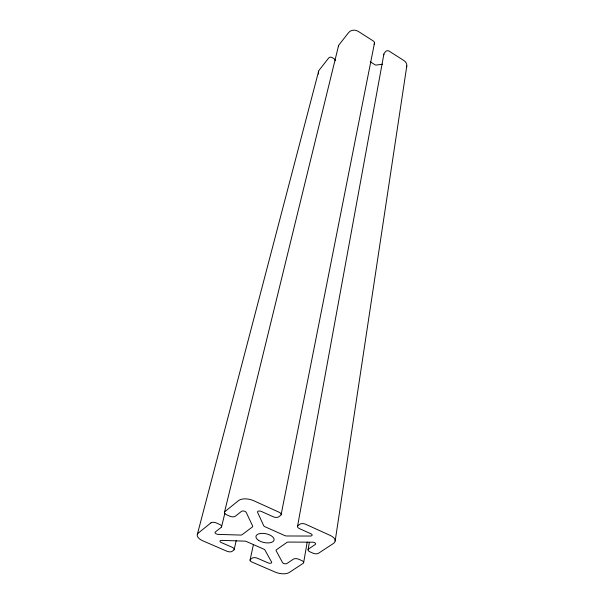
<?xml version="1.0" encoding="UTF-8"?>
<svg xmlns="http://www.w3.org/2000/svg" width="604" height="604" viewBox="0 0 604 604"><rect width="100%" height="100%" fill="white"/><g stroke="black" fill="none" stroke-linecap="round" stroke-linejoin="round"><path stroke-width="0.91" d="M335.182 540.957L406.794 65.987M308.07 549.821L309.339 542.384M303.661 562.52L307.194 542.098M297.493 526.499L383.865 54.186M281.177 514.427L374.472 43.111M250.056 560.165L253.438 544.483M234.118 549.731L236.224 540.542M221.517 526.952L224.877 513.204M224.522 512.064L338.587 45.526M197.402 534.185L318.663 71.159M382.46 64.22L376.3 65.051A1.714 1.442 10.2 0 1 374.978 64.764L370.229 61.767M335.243 60.785A2.559 2.144 15.3 0 0 334.072 58.769L332.192 57.599A2.559 2.144 15.6 0 0 328.704 57.984L319.373 69.875A6.735 5.572 15.6 0 0 318.557 74.058M406.386 67.444A6.87 5.798 7.2 0 0 403.963 60.589L389.202 51.159A2.597 2.212 8.9 0 0 385.616 51.574L384.318 53.122A2.59 2.205 9 0 0 383.902 54.76M374.027 44.183A2.612 2.242 11.1 0 0 373.34 41.019L358.285 31.4A6.976 5.995 13.7 0 0 348.659 32.548L338.874 45.021A2.59 2.197 14.9 0 0 338.527 46.667M210.924 522.875L198.301 533.06A10.698 5.104 13.2 0 0 202.906 540.859L226.885 551.218A3.956 1.865 12.5 0 0 232.132 551.339L233.756 550.138A3.964 1.88 12.5 0 0 232.17 547.277L221.291 542.551A2.499 1.193 12.8 0 1 219.999 541.131A2.499 1.193 12.8 0 1 221.766 540.391L244.56 541.116A2.68 1.283 12.2 0 1 246.507 541.554L263.737 549.104A2.665 1.268 11.7 0 1 264.952 550.048L271.596 562.075A2.454 1.155 11.5 0 1 270.773 563.192A2.454 1.155 11.5 0 1 268.078 562.868L257.463 558.262A3.934 1.842 11.8 0 0 252.193 558.134L250.539 559.304A3.918 1.835 11.9 0 0 252.042 562.09L275.228 572.109A10.419 4.862 11.2 0 0 289.21 572.501L303.095 563.389A3.971 1.88 10.7 0 0 301.774 560.572L298.806 559.266A3.979 1.887 10.8 0 0 293.416 559.138L286.938 563.479A2.461 1.163 11.1 0 1 284.529 563.691A2.461 1.163 11.1 0 1 282.506 562.535L276.164 550.742A2.673 1.283 11.3 0 1 276.413 549.761L286.885 542.445A2.71 1.321 11 0 1 288.455 542.075L312.487 542.188A2.559 1.253 10.4 0 1 315.167 543.026A2.559 1.253 10.4 0 1 315.288 544.468L308.659 548.915A4.062 1.963 10.4 0 0 309.98 551.829L312.97 553.166A4.054 1.955 10.3 0 0 318.474 553.287L333.476 543.441A11.046 5.451 10.1 0 0 330.154 535.386L305.632 524.264A4.198 2.099 10.7 0 0 299.962 524.189L298.082 525.525A4.183 2.091 10.8 0 0 299.486 528.628L310.917 533.785A2.59 1.283 10.5 0 1 312.109 535.242A2.59 1.283 10.5 0 1 310.245 536.05L286.802 535.982A2.748 1.351 11.2 0 1 284.68 535.537L264.967 526.733A2.763 1.367 11.7 0 1 263.676 525.661L257.598 512.358A2.635 1.329 12 0 1 258.535 511.097A2.635 1.329 12 0 1 261.381 511.445L273.084 516.722A4.22 2.129 11.6 0 0 278.761 516.798L280.603 515.431A4.236 2.137 11.5 0 0 279.101 512.23L253.748 500.731A11.333 5.753 12.4 0 0 238.535 500.603L224.892 511.611A4.175 2.084 12.8 0 0 226.591 514.759L229.762 516.171A4.175 2.076 12.7 0 0 235.296 516.239L241.472 511.377A2.62 1.314 12.4 0 1 244.046 511.105A2.62 1.314 12.4 0 1 246.228 512.441L252.623 525.993A2.748 1.359 12.2 0 1 252.366 526.975L242.144 534.683A2.71 1.314 12.4 0 1 240.498 535.061L218.406 534.397A2.695 1.299 13 0 1 215.628 533.475A2.695 1.299 13 0 1 215.334 531.973L221.155 527.383A4.092 1.993 13 0 0 219.471 524.347L216.338 522.966A4.092 2.001 13.1 0 0 210.924 522.875M258.587 540.369A9.241 4.492 11.7 0 0 273.808 540.708A9.241 4.492 11.7 0 0 262.672 533.37A9.241 4.492 11.7 0 0 258.587 540.369"/></g></svg>
